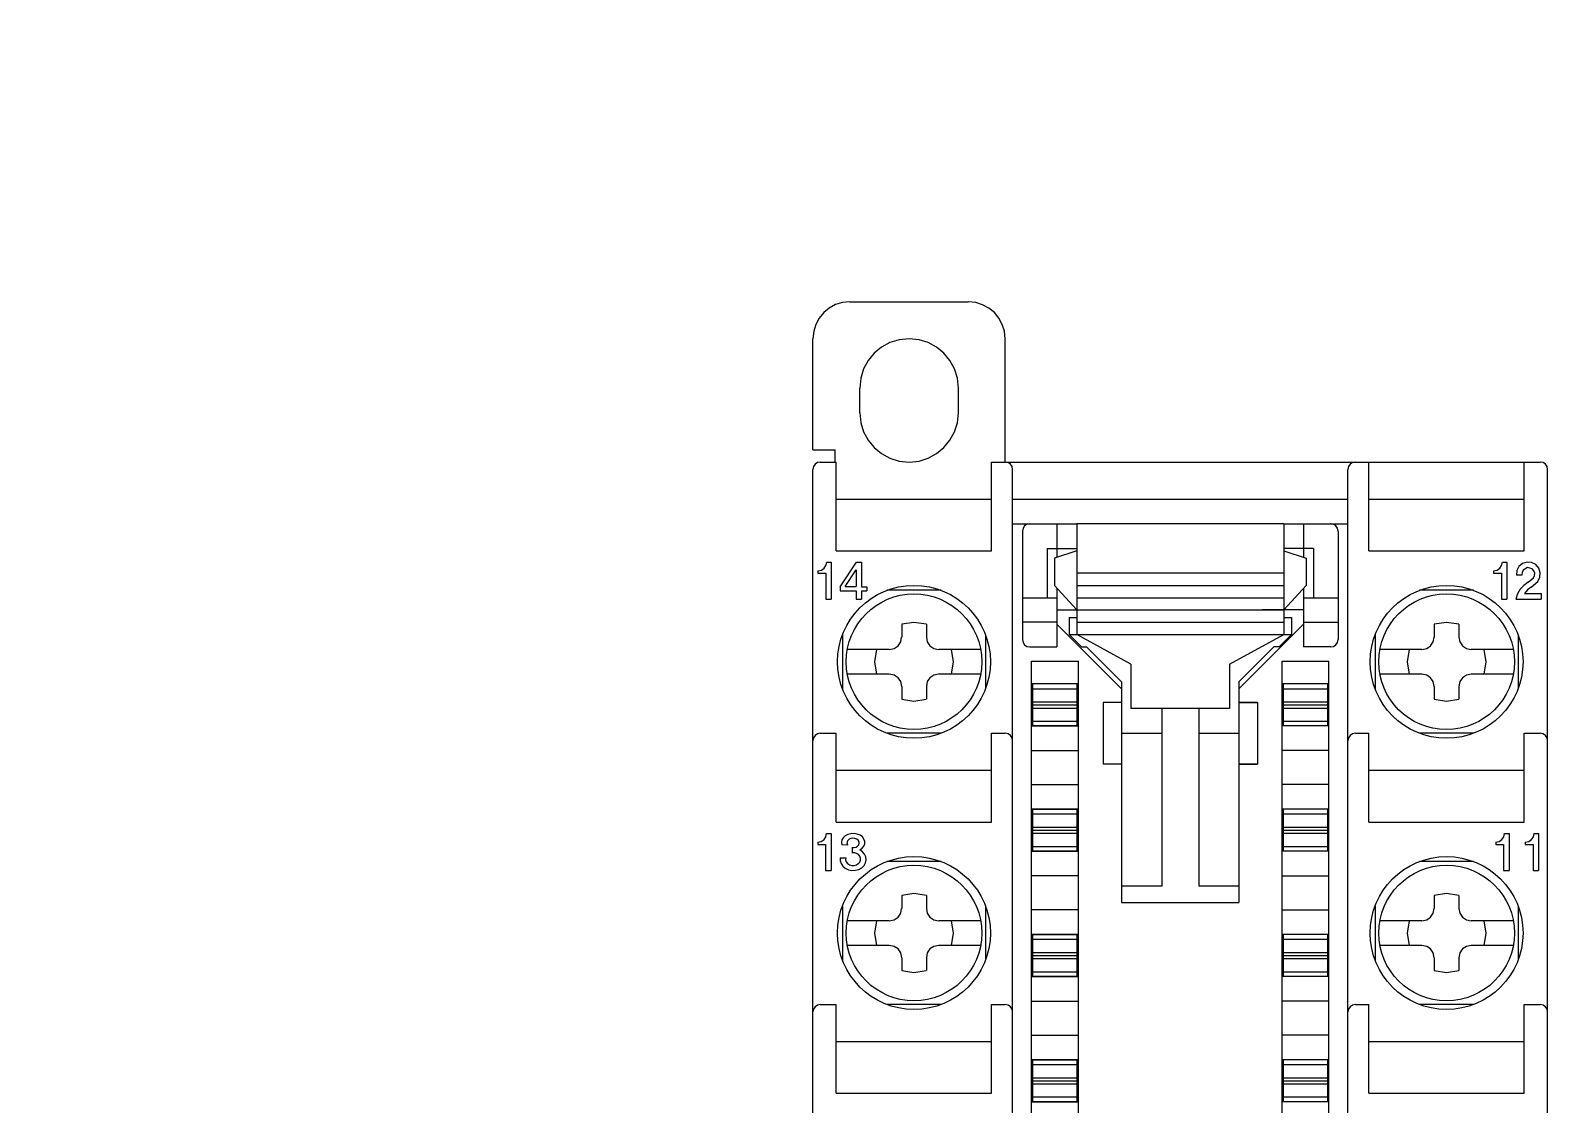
# Model space of a CAD drawing. Header units: millimetres. Extents: x 24 to 1375, y 8 to 284.
# Drawn here: x 1069 to 1130.7, y 102.9 to 146.6 of the extents above; entities that cross this region are included whole.
import ezdxf

# ---------------------------------------------------------------- set-up
doc = ezdxf.new("R2010")
doc.units = ezdxf.units.MM

msp = doc.modelspace()

# ---------------------------------------------------------------- linework, layer by layer
at = {"color": 7, "lineweight": 0}
for points in [[(1102.336, 135.555), (1102.033, 135.524), (1101.751, 135.437), (1101.495, 135.298), (1101.273, 135.114), (1101.089, 134.892), (1100.95, 134.636), (1100.863, 134.354), (1100.832, 134.051)], [(1102.336, 135.555), (1107.149, 135.555)], [(1108.653, 134.05), (1108.623, 134.353), (1108.535, 134.636), (1108.397, 134.891), (1108.213, 135.114), (1107.99, 135.298), (1107.735, 135.436), (1107.452, 135.524), (1107.149, 135.555)], [(1100.832, 129.538), (1100.832, 134.05)], [(1106.748, 132.045), (1106.707, 132.449), (1106.59, 132.826), (1106.405, 133.166), (1106.16, 133.463), (1105.864, 133.708), (1105.523, 133.893), (1105.147, 134.01), (1104.742, 134.051), (1104.339, 134.01), (1103.962, 133.893), (1103.622, 133.708), (1103.325, 133.463), (1103.08, 133.166), (1102.895, 132.826), (1102.778, 132.449), (1102.737, 132.045)], [(1108.653, 129.036), (1108.653, 134.05)], [(1102.737, 131.041), (1102.737, 132.045)], [(1106.748, 131.041), (1106.748, 132.045)], [(1102.737, 131.041), (1102.778, 130.637), (1102.895, 130.261), (1103.08, 129.92), (1103.325, 129.623), (1103.622, 129.378), (1103.963, 129.193), (1104.339, 129.076), (1104.743, 129.035), (1105.147, 129.076), (1105.523, 129.193), (1105.864, 129.378), (1106.16, 129.623), (1106.405, 129.92), (1106.59, 130.261), (1106.707, 130.637), (1106.747, 131.041)], [(1100.832, 129.538), (1101.735, 129.538)], [(1101.132, 129.036), (1101.015, 129.012), (1100.92, 128.948), (1100.855, 128.853), (1100.832, 128.736)], [(1101.132, 129.036), (1101.784, 129.036)], [(1101.734, 129.036), (1101.734, 129.537)], [(1101.784, 125.425), (1101.784, 129.036)], [(1108.102, 125.425), (1108.102, 129.036)], [(1108.102, 129.036), (1108.654, 129.036)], [(1108.653, 129.036), (1129.814, 129.036)], [(1108.954, 128.735), (1108.931, 128.852), (1108.866, 128.948), (1108.77, 129.012), (1108.653, 129.035)], [(1122.894, 129.036), (1122.777, 129.012), (1122.682, 128.948), (1122.617, 128.853), (1122.594, 128.736)], [(1122.894, 129.036), (1123.395, 129.036)], [(1123.446, 125.425), (1123.446, 129.036)], [(1129.764, 125.425), (1129.764, 129.036)], [(1129.764, 129.036), (1130.417, 129.036)], [(1130.716, 128.735), (1130.693, 128.852), (1130.628, 128.948), (1130.533, 129.012), (1130.416, 129.035)], [(1100.832, 54.124), (1100.832, 128.736)], [(1108.954, 65.155), (1108.954, 128.735)], [(1122.593, 65.155), (1122.593, 128.735)], [(1130.716, 54.124), (1130.716, 128.736)], [(1101.784, 127.532), (1108.102, 127.532)], [(1108.954, 127.532), (1122.593, 127.532)], [(1123.446, 127.532), (1129.764, 127.532)], [(1108.954, 126.528), (1111.561, 126.528)], [(1109.657, 126.528), (1109.539, 126.505), (1109.443, 126.44), (1109.379, 126.345), (1109.355, 126.227)], [(1110.759, 126.528), (1110.759, 125.159)], [(1111.561, 126.528), (1111.561, 125.526)], [(1111.561, 126.528), (1111.561, 122.017)], [(1119.985, 126.528), (1111.561, 126.528)], [(1119.985, 126.528), (1119.985, 125.526)], [(1119.985, 126.528), (1122.593, 126.528)], [(1119.985, 126.528), (1119.985, 122.017)], [(1120.788, 126.528), (1120.788, 125.159)], [(1122.192, 126.228), (1122.168, 126.345), (1122.104, 126.441), (1122.008, 126.505), (1121.892, 126.528)], [(1109.355, 126.228), (1109.355, 121.817)], [(1122.192, 126.228), (1122.192, 121.817)], [(1101.784, 125.425), (1108.102, 125.425)], [(1110.359, 125.526), (1110.359, 123.52)], [(1110.359, 125.526), (1111.561, 125.526)], [(1111.561, 125.425), (1110.66, 125.125)], [(1119.985, 125.425), (1120.888, 125.125)], [(1121.19, 125.526), (1119.986, 125.526)], [(1121.19, 125.526), (1121.19, 123.52)], [(1123.446, 125.425), (1129.764, 125.425)], [(1101.037, 124.616), (1101.175, 124.643), (1101.288, 124.719), (1101.364, 124.831), (1101.392, 124.969)], [(1101.392, 124.97), (1101.579, 124.97)], [(1101.579, 124.97), (1101.579, 123.465)], [(1101.941, 123.967), (1102.599, 124.964)], [(1102.599, 124.964), (1102.804, 124.964)], [(1102.803, 124.964), (1102.803, 123.967)], [(1110.66, 125.125), (1110.66, 124.022)], [(1120.888, 125.125), (1120.888, 124.022)], [(1128.519, 124.616), (1128.657, 124.643), (1128.77, 124.719), (1128.845, 124.831), (1128.873, 124.969)], [(1128.873, 124.97), (1129.061, 124.97)], [(1129.061, 124.97), (1129.061, 123.465)], [(1130.312, 124.175), (1130.401, 124.348), (1130.417, 124.535), (1130.361, 124.714), (1130.236, 124.863), (1130.064, 124.952), (1129.877, 124.967), (1129.698, 124.911), (1129.549, 124.786), (1129.462, 124.62), (1129.444, 124.435)], [(1130.141, 124.323), (1130.186, 124.417), (1130.191, 124.518), (1130.158, 124.614), (1130.088, 124.691), (1129.892, 124.741), (1129.719, 124.638), (1129.675, 124.542), (1129.672, 124.436)], [(1101.037, 124.616), (1101.037, 124.519)], [(1101.037, 124.519), (1101.353, 124.519)], [(1101.353, 124.519), (1101.353, 123.465)], [(1102.141, 123.973), (1102.593, 124.656)], [(1102.593, 124.655), (1102.593, 123.973)], [(1111.561, 124.524), (1119.985, 124.524)], [(1128.519, 124.616), (1128.519, 124.519)], [(1128.519, 124.519), (1128.835, 124.519)], [(1128.835, 124.519), (1128.835, 123.465)], [(1129.921, 124.145), (1129.741, 124.02), (1129.596, 123.861), (1129.488, 123.674), (1129.422, 123.465)], [(1129.671, 124.436), (1129.444, 124.435)], [(1129.921, 124.145), (1130.141, 124.323)], [(1130.04, 123.954), (1130.312, 124.175)], [(1101.353, 123.465), (1101.579, 123.465)], [(1101.941, 123.967), (1101.941, 123.8)], [(1101.941, 123.8), (1102.593, 123.8)], [(1102.141, 123.973), (1102.593, 123.973)], [(1102.593, 123.8), (1102.593, 123.465)], [(1102.593, 123.465), (1102.803, 123.465)], [(1102.803, 123.967), (1103.03, 123.967)], [(1102.803, 123.8), (1102.803, 123.465)], [(1102.803, 123.8), (1103.03, 123.8)], [(1103.03, 123.967), (1103.03, 123.8)], [(1106.042, 123.821), (1103.845, 123.821)], [(1109.355, 123.52), (1110.759, 123.52)], [(1110.66, 124.022), (1111.561, 123.02)], [(1110.759, 123.91), (1110.759, 121.515)], [(1111.561, 124.022), (1119.985, 124.022)], [(1111.561, 123.52), (1119.985, 123.52)], [(1119.985, 123.02), (1120.888, 124.022)], [(1120.788, 123.91), (1120.788, 121.515)], [(1120.788, 123.52), (1122.192, 123.52)], [(1127.703, 123.821), (1125.507, 123.821)], [(1128.835, 123.465), (1129.061, 123.465)], [(1129.422, 123.465), (1130.446, 123.465)], [(1130.04, 123.954), (1129.891, 123.838), (1129.774, 123.69)], [(1129.774, 123.691), (1130.446, 123.691)], [(1130.446, 123.691), (1130.446, 123.465)], [(1110.759, 123.02), (1112.447, 123.02)], [(1111.561, 123.02), (1119.985, 123.02)], [(1120.788, 123.02), (1119.108, 123.02)], [(1105.445, 122.437), (1104.943, 122.517), (1104.442, 122.437)], [(1104.442, 122.437), (1104.442, 121.915)], [(1105.445, 122.437), (1105.445, 121.915)], [(1110.759, 122.518), (1109.356, 122.518)], [(1113.388, 119.81), (1110.759, 122.437)], [(1111.249, 122.718), (1111.561, 122.718)], [(1111.249, 122.718), (1111.249, 122.016)], [(1111.561, 122.518), (1119.985, 122.518)], [(1118.161, 119.81), (1120.788, 122.437)], [(1119.985, 122.718), (1120.299, 122.718)], [(1120.299, 122.718), (1120.299, 122.016)], [(1120.788, 122.518), (1122.192, 122.518)], [(1126.103, 122.437), (1126.103, 121.915)], [(1127.107, 122.437), (1126.605, 122.517), (1126.104, 122.437)], [(1127.107, 122.437), (1127.107, 121.915)], [(1102.036, 122.012), (1102.036, 119.816)], [(1103.94, 121.415), (1104.135, 121.454), (1104.295, 121.561), (1104.402, 121.72), (1104.441, 121.915)], [(1105.445, 121.915), (1105.484, 121.72), (1105.592, 121.562), (1105.751, 121.454), (1105.946, 121.415)], [(1107.852, 122.012), (1107.852, 119.816)], [(1109.355, 121.817), (1109.379, 121.699), (1109.444, 121.604), (1109.539, 121.54), (1109.657, 121.516)], [(1111.249, 122.016), (1120.299, 122.016)], [(1111.249, 122.016), (1111.75, 121.516)], [(1113.769, 120.813), (1111.561, 122.016)], [(1117.78, 120.813), (1119.986, 122.016)], [(1120.299, 122.016), (1119.798, 121.516)], [(1121.892, 121.516), (1122.009, 121.539), (1122.104, 121.604), (1122.169, 121.699), (1122.192, 121.816)], [(1123.697, 122.012), (1123.697, 119.816)], [(1125.602, 121.415), (1125.797, 121.454), (1125.956, 121.561), (1126.064, 121.72), (1126.103, 121.915)], [(1127.107, 121.915), (1127.146, 121.72), (1127.253, 121.562), (1127.412, 121.454), (1127.608, 121.415)], [(1129.513, 122.012), (1129.513, 119.816)], [(1103.94, 121.415), (1102.232, 121.415)], [(1103.42, 121.415), (1103.339, 120.913), (1103.42, 120.412)], [(1107.655, 121.415), (1105.947, 121.415)], [(1106.468, 120.411), (1106.549, 120.913), (1106.468, 121.414)], [(1109.657, 121.516), (1110.758, 121.516)], [(1111.75, 121.516), (1111.963, 121.516)], [(1111.963, 121.516), (1113.388, 120.091)], [(1119.585, 121.516), (1118.162, 120.091)], [(1119.798, 121.516), (1119.585, 121.516)], [(1121.892, 121.516), (1120.789, 121.516)], [(1125.602, 121.415), (1123.894, 121.415)], [(1125.081, 121.415), (1125, 120.913), (1125.081, 120.412)], [(1129.316, 121.415), (1127.609, 121.415)], [(1128.129, 120.411), (1128.209, 120.913), (1128.129, 121.414)], [(1103.94, 120.411), (1102.232, 120.411)], [(1104.442, 119.911), (1104.402, 120.106), (1104.295, 120.265), (1104.136, 120.372), (1103.94, 120.411)], [(1105.946, 120.411), (1105.751, 120.372), (1105.592, 120.265), (1105.485, 120.106), (1105.445, 119.911)], [(1107.655, 120.411), (1105.947, 120.411)], [(1109.728, 120.934), (1111.633, 120.934)], [(1109.728, 71.954), (1109.728, 120.933)], [(1111.632, 71.954), (1111.632, 120.933)], [(1113.769, 120.813), (1113.769, 119.008)], [(1117.78, 120.813), (1117.78, 119.008)], [(1119.915, 120.934), (1121.821, 120.934)], [(1119.915, 71.954), (1119.915, 120.933)], [(1121.822, 71.954), (1121.822, 120.933)], [(1125.602, 120.411), (1123.894, 120.411)], [(1126.103, 119.911), (1126.064, 120.106), (1125.957, 120.265), (1125.797, 120.372), (1125.603, 120.411)], [(1127.608, 120.411), (1127.413, 120.372), (1127.254, 120.265), (1127.146, 120.106), (1127.107, 119.911)], [(1129.316, 120.411), (1127.609, 120.411)], [(1104.442, 119.911), (1104.442, 119.388)], [(1105.445, 119.911), (1105.445, 119.388)], [(1111.632, 120.011), (1109.727, 120.011)], [(1109.778, 118.305), (1109.778, 120.01)], [(1109.778, 119.818), (1111.582, 119.818)], [(1111.582, 118.305), (1111.582, 120.01)], [(1113.388, 120.091), (1113.388, 111.788)], [(1113.388, 119.81), (1113.388, 111.126)], [(1118.161, 120.091), (1118.161, 111.788)], [(1118.161, 119.803), (1118.161, 111.125)], [(1121.822, 120.011), (1119.916, 120.011)], [(1121.822, 120.011), (1119.916, 120.011)], [(1119.967, 118.305), (1119.967, 120.01)], [(1119.967, 119.818), (1121.771, 119.818)], [(1121.771, 118.305), (1121.771, 120.01)], [(1126.103, 119.911), (1126.103, 119.388)], [(1127.107, 119.911), (1127.107, 119.388)], [(1104.442, 119.389), (1104.943, 119.308), (1105.444, 119.389)], [(1109.778, 119.283), (1111.582, 119.283)], [(1109.778, 119.158), (1111.582, 119.158)], [(1113.388, 119.258), (1112.635, 119.258)], [(1112.635, 119.258), (1112.635, 116.751)], [(1113.388, 119.258), (1112.635, 119.258)], [(1118.161, 119.258), (1118.913, 119.258)], [(1118.913, 119.258), (1118.161, 119.258)], [(1118.913, 119.258), (1118.913, 116.751)], [(1119.967, 119.283), (1121.771, 119.283)], [(1119.967, 119.158), (1121.771, 119.158)], [(1126.103, 119.389), (1126.605, 119.308), (1127.106, 119.389)], [(1109.778, 119.032), (1111.582, 119.032)], [(1109.778, 118.499), (1111.582, 118.499)], [(1117.78, 119.008), (1113.769, 119.008)], [(1115.022, 119.008), (1115.022, 111.788)], [(1116.526, 119.008), (1116.526, 111.788)], [(1119.967, 119.032), (1121.771, 119.032)], [(1119.967, 118.499), (1121.771, 118.499)], [(1101.132, 118.005), (1101.015, 117.981), (1100.92, 117.917), (1100.855, 117.821), (1100.832, 117.705)], [(1101.132, 118.005), (1101.784, 118.005)], [(1101.784, 114.395), (1101.784, 118.005)], [(1106.042, 118.005), (1103.845, 118.005)], [(1108.102, 114.395), (1108.102, 118.005)], [(1108.102, 118.005), (1108.654, 118.005)], [(1108.954, 117.704), (1108.931, 117.821), (1108.866, 117.916), (1108.77, 117.98), (1108.653, 118.004)], [(1111.632, 118.305), (1109.727, 118.305)], [(1109.728, 118.305), (1111.633, 118.305)], [(1113.388, 118.005), (1115.022, 118.005)], [(1116.526, 118.005), (1118.161, 118.005)], [(1121.822, 118.305), (1119.916, 118.305)], [(1121.822, 118.305), (1119.916, 118.305)], [(1122.894, 118.005), (1122.777, 117.981), (1122.682, 117.917), (1122.617, 117.821), (1122.594, 117.705)], [(1122.894, 118.005), (1123.447, 118.005)], [(1123.446, 114.395), (1123.446, 118.005)], [(1127.703, 118.005), (1125.507, 118.005)], [(1129.764, 114.395), (1129.764, 118.005)], [(1129.764, 118.005), (1130.417, 118.005)], [(1130.716, 117.704), (1130.693, 117.821), (1130.628, 117.916), (1130.533, 117.98), (1130.416, 118.004)], [(1109.728, 117.302), (1111.633, 117.302)], [(1121.822, 117.302), (1119.916, 117.302)], [(1113.388, 116.751), (1112.635, 116.751)], [(1113.388, 116.751), (1112.635, 116.751)], [(1118.161, 116.751), (1118.913, 116.751)], [(1118.913, 116.751), (1118.161, 116.751)], [(1101.784, 116.5), (1108.102, 116.5)], [(1123.446, 116.5), (1129.764, 116.5)], [(1109.728, 115.919), (1111.633, 115.919)], [(1121.822, 115.919), (1119.916, 115.919)], [(1111.632, 114.916), (1109.727, 114.916)], [(1109.728, 114.916), (1111.633, 114.916)], [(1109.778, 113.212), (1109.778, 114.916)], [(1111.582, 113.212), (1111.582, 114.916)], [(1121.822, 114.916), (1119.916, 114.916)], [(1121.822, 114.916), (1119.916, 114.916)], [(1119.967, 113.212), (1119.967, 114.916)], [(1121.771, 113.212), (1121.771, 114.916)], [(1101.784, 114.395), (1108.102, 114.395)], [(1109.778, 114.723), (1111.582, 114.723)], [(1109.778, 114.189), (1111.582, 114.189)], [(1119.967, 114.723), (1121.771, 114.723)], [(1119.967, 114.189), (1121.771, 114.189)], [(1123.446, 114.395), (1129.764, 114.395)], [(1101.032, 113.575), (1101.17, 113.603), (1101.283, 113.679), (1101.358, 113.791), (1101.386, 113.929)], [(1101.032, 113.575), (1101.032, 113.478)], [(1101.386, 113.929), (1101.573, 113.929)], [(1101.573, 113.929), (1101.573, 112.425)], [(1102.009, 113.667), (1101.991, 113.567)], [(1101.991, 113.567), (1102.006, 113.469)], [(1102.063, 113.758), (1102.01, 113.667)], [(1102.146, 113.835), (1102.064, 113.757)], [(1102.254, 113.89), (1102.146, 113.835)], [(1102.221, 113.586), (1102.218, 113.521)], [(1102.251, 113.645), (1102.221, 113.586)], [(1102.305, 113.696), (1102.251, 113.646)], [(1102.377, 113.923), (1102.255, 113.89)], [(1102.377, 113.729), (1102.305, 113.696)], [(1102.505, 113.928), (1102.377, 113.923)], [(1102.459, 113.741), (1102.377, 113.729)], [(1102.543, 113.732), (1102.46, 113.74)], [(1102.633, 113.907), (1102.505, 113.928)], [(1102.617, 113.703), (1102.542, 113.732)], [(1102.675, 113.655), (1102.617, 113.703)], [(1102.747, 113.859), (1102.634, 113.906)], [(1102.711, 113.597), (1102.674, 113.655)], [(1102.718, 113.533), (1102.71, 113.597)], [(1102.842, 113.79), (1102.748, 113.859)], [(1102.907, 113.705), (1102.842, 113.79)], [(1102.941, 113.608), (1102.907, 113.705)], [(1102.939, 113.509), (1102.941, 113.608)], [(1109.778, 114.064), (1111.582, 114.064)], [(1109.778, 113.938), (1111.582, 113.938)], [(1119.967, 114.064), (1121.771, 114.064)], [(1119.967, 113.938), (1121.771, 113.938)], [(1128.604, 113.575), (1128.742, 113.603), (1128.855, 113.679), (1128.931, 113.791), (1128.959, 113.929)], [(1128.604, 113.575), (1128.604, 113.478)], [(1128.959, 113.929), (1129.146, 113.929)], [(1129.146, 113.929), (1129.146, 112.425)], [(1129.808, 113.575), (1129.946, 113.603), (1130.058, 113.679), (1130.134, 113.791), (1130.162, 113.929)], [(1129.808, 113.575), (1129.808, 113.478)], [(1130.162, 113.929), (1130.349, 113.929)], [(1130.349, 113.929), (1130.349, 112.425)], [(1101.032, 113.478), (1101.347, 113.478)], [(1101.348, 113.478), (1101.348, 112.424)], [(1101.941, 112.941), (1101.938, 112.82)], [(1101.941, 112.941), (1102.165, 112.939)], [(1102.243, 113.46), (1102.006, 113.469)], [(1102.165, 112.939), (1102.162, 112.858)], [(1102.219, 113.522), (1102.243, 113.46)], [(1102.421, 113.358), (1102.505, 113.357)], [(1102.518, 113.145), (1102.421, 113.145)], [(1102.422, 113.358), (1102.422, 113.145)], [(1102.505, 113.357), (1102.585, 113.378)], [(1102.61, 113.118), (1102.518, 113.144)], [(1102.585, 113.378), (1102.652, 113.416)], [(1102.687, 113.07), (1102.609, 113.118)], [(1102.652, 113.416), (1102.699, 113.47)], [(1102.743, 113.003), (1102.687, 113.07)], [(1102.698, 113.47), (1102.717, 113.533)], [(1102.737, 113.262), (1102.833, 113.329)], [(1102.85, 113.186), (1102.737, 113.262)], [(1102.771, 112.926), (1102.743, 113.003)], [(1102.833, 113.329), (1102.902, 113.413)], [(1102.935, 113.089), (1102.851, 113.186)], [(1102.902, 113.413), (1102.939, 113.509)], [(1102.987, 112.976), (1102.936, 113.089)], [(1102.999, 112.855), (1102.986, 112.976)], [(1111.632, 113.212), (1109.727, 113.212)], [(1109.728, 113.212), (1111.633, 113.212)], [(1109.778, 113.404), (1111.582, 113.404)], [(1121.822, 113.212), (1119.916, 113.212)], [(1121.822, 113.212), (1119.916, 113.212)], [(1119.967, 113.404), (1121.771, 113.404)], [(1128.604, 113.478), (1128.92, 113.478)], [(1128.921, 113.478), (1128.921, 112.424)], [(1129.808, 113.478), (1130.123, 113.478)], [(1130.123, 113.478), (1130.123, 112.424)], [(1101.348, 112.424), (1101.573, 112.424)], [(1101.938, 112.82), (1101.975, 112.703)], [(1101.975, 112.703), (1102.048, 112.598)], [(1102.047, 112.598), (1102.149, 112.514)], [(1102.149, 112.514), (1102.275, 112.456)], [(1102.163, 112.858), (1102.188, 112.779)], [(1102.189, 112.78), (1102.243, 112.712)], [(1102.243, 112.712), (1102.32, 112.662)], [(1102.275, 112.456), (1102.415, 112.426)], [(1102.319, 112.662), (1102.411, 112.635)], [(1102.411, 112.635), (1102.507, 112.633)], [(1102.415, 112.426), (1102.559, 112.432)], [(1102.507, 112.633), (1102.6, 112.655)], [(1102.559, 112.432), (1102.696, 112.468)], [(1102.599, 112.656), (1102.679, 112.703)], [(1102.679, 112.702), (1102.738, 112.767)], [(1102.696, 112.468), (1102.816, 112.535)], [(1102.738, 112.767), (1102.769, 112.844)], [(1102.769, 112.843), (1102.772, 112.926)], [(1102.816, 112.535), (1102.911, 112.626)], [(1102.911, 112.626), (1102.973, 112.735)], [(1102.973, 112.735), (1102.999, 112.855)], [(1106.042, 112.79), (1103.845, 112.79)], [(1127.703, 112.79), (1125.507, 112.79)], [(1128.921, 112.424), (1129.146, 112.424)], [(1130.123, 112.424), (1130.349, 112.424)], [(1111.632, 112.209), (1109.727, 112.209)], [(1115.022, 111.787), (1113.388, 111.787)], [(1118.161, 111.787), (1116.526, 111.787)], [(1119.915, 110.824), (1119.915, 112.209)], [(1119.915, 112.209), (1121.821, 112.209)], [(1105.445, 111.406), (1104.943, 111.487), (1104.442, 111.406)], [(1104.442, 111.406), (1104.442, 110.884)], [(1105.445, 111.406), (1105.445, 110.884)], [(1113.388, 111.125), (1118.161, 111.125)], [(1126.103, 111.406), (1126.103, 110.884)], [(1127.107, 111.406), (1126.605, 111.487), (1126.104, 111.406)], [(1127.107, 111.406), (1127.107, 110.884)], [(1102.036, 110.98), (1102.036, 108.784)], [(1103.94, 110.384), (1104.135, 110.423), (1104.295, 110.53), (1104.402, 110.689), (1104.441, 110.884)], [(1105.445, 110.884), (1105.484, 110.689), (1105.592, 110.53), (1105.751, 110.423), (1105.946, 110.384)], [(1107.852, 110.98), (1107.852, 108.784)], [(1111.632, 110.824), (1109.727, 110.824)], [(1119.915, 110.824), (1121.821, 110.824)], [(1123.697, 110.98), (1123.697, 108.784)], [(1125.602, 110.384), (1125.797, 110.423), (1125.956, 110.53), (1126.064, 110.689), (1126.103, 110.884)], [(1127.107, 110.884), (1127.146, 110.689), (1127.253, 110.53), (1127.412, 110.423), (1127.608, 110.384)], [(1129.513, 110.98), (1129.513, 108.784)], [(1103.94, 110.384), (1102.232, 110.384)], [(1103.42, 110.384), (1103.339, 109.882), (1103.42, 109.38)], [(1107.655, 110.384), (1105.947, 110.384)], [(1106.468, 109.38), (1106.549, 109.882), (1106.468, 110.383)], [(1125.602, 110.384), (1123.894, 110.384)], [(1125.081, 110.384), (1125, 109.882), (1125.081, 109.38)], [(1129.316, 110.384), (1127.609, 110.384)], [(1128.129, 109.38), (1128.209, 109.882), (1128.129, 110.383)], [(1103.94, 109.38), (1102.232, 109.38)], [(1104.442, 108.879), (1104.402, 109.074), (1104.295, 109.233), (1104.136, 109.34), (1103.94, 109.379)], [(1105.946, 109.38), (1105.751, 109.34), (1105.592, 109.233), (1105.485, 109.075), (1105.445, 108.88)], [(1107.655, 109.38), (1105.947, 109.38)], [(1111.632, 109.822), (1109.727, 109.822)], [(1109.728, 109.822), (1111.633, 109.822)], [(1109.778, 108.117), (1109.778, 109.822)], [(1109.778, 109.629), (1111.582, 109.629)], [(1111.582, 108.117), (1111.582, 109.822)], [(1121.822, 109.822), (1119.916, 109.822)], [(1121.822, 109.822), (1119.916, 109.822)], [(1119.967, 108.117), (1119.967, 109.822)], [(1119.967, 109.629), (1121.771, 109.629)], [(1121.771, 108.117), (1121.771, 109.822)], [(1125.602, 109.38), (1123.894, 109.38)], [(1126.103, 108.879), (1126.064, 109.074), (1125.957, 109.233), (1125.797, 109.34), (1125.603, 109.379)], [(1127.608, 109.38), (1127.413, 109.34), (1127.254, 109.233), (1127.146, 109.075), (1127.107, 108.88)], [(1129.316, 109.38), (1127.609, 109.38)], [(1104.442, 108.879), (1104.442, 108.357)], [(1105.445, 108.879), (1105.445, 108.357)], [(1109.778, 109.094), (1111.582, 109.094)], [(1109.778, 108.97), (1111.582, 108.97)], [(1109.778, 108.843), (1111.582, 108.843)], [(1119.967, 109.094), (1121.771, 109.094)], [(1119.967, 108.97), (1121.771, 108.97)], [(1119.967, 108.843), (1121.771, 108.843)], [(1126.103, 108.879), (1126.103, 108.357)], [(1127.107, 108.879), (1127.107, 108.357)], [(1104.442, 108.358), (1104.943, 108.276), (1105.444, 108.358)], [(1111.632, 108.117), (1109.727, 108.117)], [(1109.728, 108.117), (1111.633, 108.117)], [(1109.778, 108.31), (1111.582, 108.31)], [(1121.822, 108.117), (1119.916, 108.117)], [(1121.822, 108.117), (1119.916, 108.117)], [(1119.967, 108.31), (1121.771, 108.31)], [(1126.103, 108.358), (1126.605, 108.276), (1127.106, 108.358)], [(1101.132, 106.974), (1101.015, 106.95), (1100.92, 106.885), (1100.855, 106.789), (1100.832, 106.672)], [(1101.132, 106.974), (1101.784, 106.974)], [(1101.784, 103.363), (1101.784, 106.974)], [(1106.042, 106.974), (1103.845, 106.974)], [(1108.102, 103.363), (1108.102, 106.974)], [(1108.102, 106.974), (1108.654, 106.974)], [(1108.954, 106.672), (1108.931, 106.79), (1108.866, 106.886), (1108.77, 106.951), (1108.653, 106.975)], [(1109.728, 107.114), (1111.633, 107.114)], [(1121.822, 107.114), (1119.916, 107.114)], [(1122.894, 106.974), (1122.777, 106.95), (1122.682, 106.885), (1122.617, 106.789), (1122.594, 106.672)], [(1122.894, 106.974), (1123.447, 106.974)], [(1123.446, 103.363), (1123.446, 106.974)], [(1127.703, 106.974), (1125.507, 106.974)], [(1129.764, 103.363), (1129.764, 106.974)], [(1129.764, 106.974), (1130.417, 106.974)], [(1130.716, 106.672), (1130.693, 106.79), (1130.628, 106.886), (1130.533, 106.951), (1130.416, 106.975)], [(1109.728, 105.729), (1111.633, 105.729)], [(1121.822, 105.729), (1119.916, 105.729)], [(1101.784, 105.469), (1108.102, 105.469)], [(1123.446, 105.469), (1129.764, 105.469)], [(1111.632, 104.727), (1109.727, 104.727)], [(1109.728, 104.727), (1111.633, 104.727)], [(1109.778, 103.023), (1109.778, 104.727)], [(1109.778, 104.535), (1111.582, 104.535)], [(1111.582, 103.023), (1111.582, 104.727)], [(1121.822, 104.727), (1119.916, 104.727)], [(1121.822, 104.727), (1119.916, 104.727)], [(1119.967, 103.023), (1119.967, 104.727)], [(1119.967, 104.535), (1121.771, 104.535)], [(1121.771, 103.023), (1121.771, 104.727)], [(1109.778, 104), (1111.582, 104)], [(1109.778, 103.874), (1111.582, 103.874)], [(1109.778, 103.749), (1111.582, 103.749)], [(1119.967, 104), (1121.771, 104)], [(1119.967, 103.874), (1121.771, 103.874)], [(1119.967, 103.749), (1121.771, 103.749)], [(1101.784, 103.363), (1108.102, 103.363)], [(1109.778, 103.215), (1111.582, 103.215)], [(1119.967, 103.215), (1121.771, 103.215)], [(1123.446, 103.363), (1129.764, 103.363)], [(1111.632, 103.023), (1109.727, 103.023)], [(1109.728, 103.023), (1111.633, 103.023)], [(1121.822, 103.023), (1119.916, 103.023)], [(1121.822, 103.023), (1119.916, 103.023)]]:
    msp.add_lwpolyline(points, dxfattribs=at)
for centre, radius in [((1104.943, 120.913), 3.109), ((1104.943, 120.914), 2.758), ((1126.605, 120.913), 3.109), ((1126.605, 120.914), 2.758), ((1104.943, 109.882), 3.109), ((1126.605, 109.882), 3.109), ((1104.943, 109.882), 2.758), ((1126.605, 109.882), 2.758)]:
    msp.add_circle(centre, radius, dxfattribs=at)

# ---------------------------------------------------------------- texts
at = {"color": 7, "char_height": 2.15253, "attachment_point": 1}
for s, insert in [('{\\fHelveticaNeueLTStd-Roman|b0|i0|c0; }', (1069.002, 146.592)), ('{\\fHelveticaNeueLTStd-Md|b0|i0|c0; }', (1091.755, 146.592)), ('{\\fHelveticaNeueLTStd-Roman|b0|i0|c0;  }', (1094.4, 146.592)), ('{\\fHelveticaNeueLTStd-Md|b0|i0|c0; }', (1073.908, 106.993)), ('{\\fHelveticaNeueLTStd-Md|b0|i0|c0; }', (1109.864, 106.993))]:
    msp.add_mtext(s, dxfattribs=dict(at, insert=insert))

doc.saveas('drawing.dxf')
